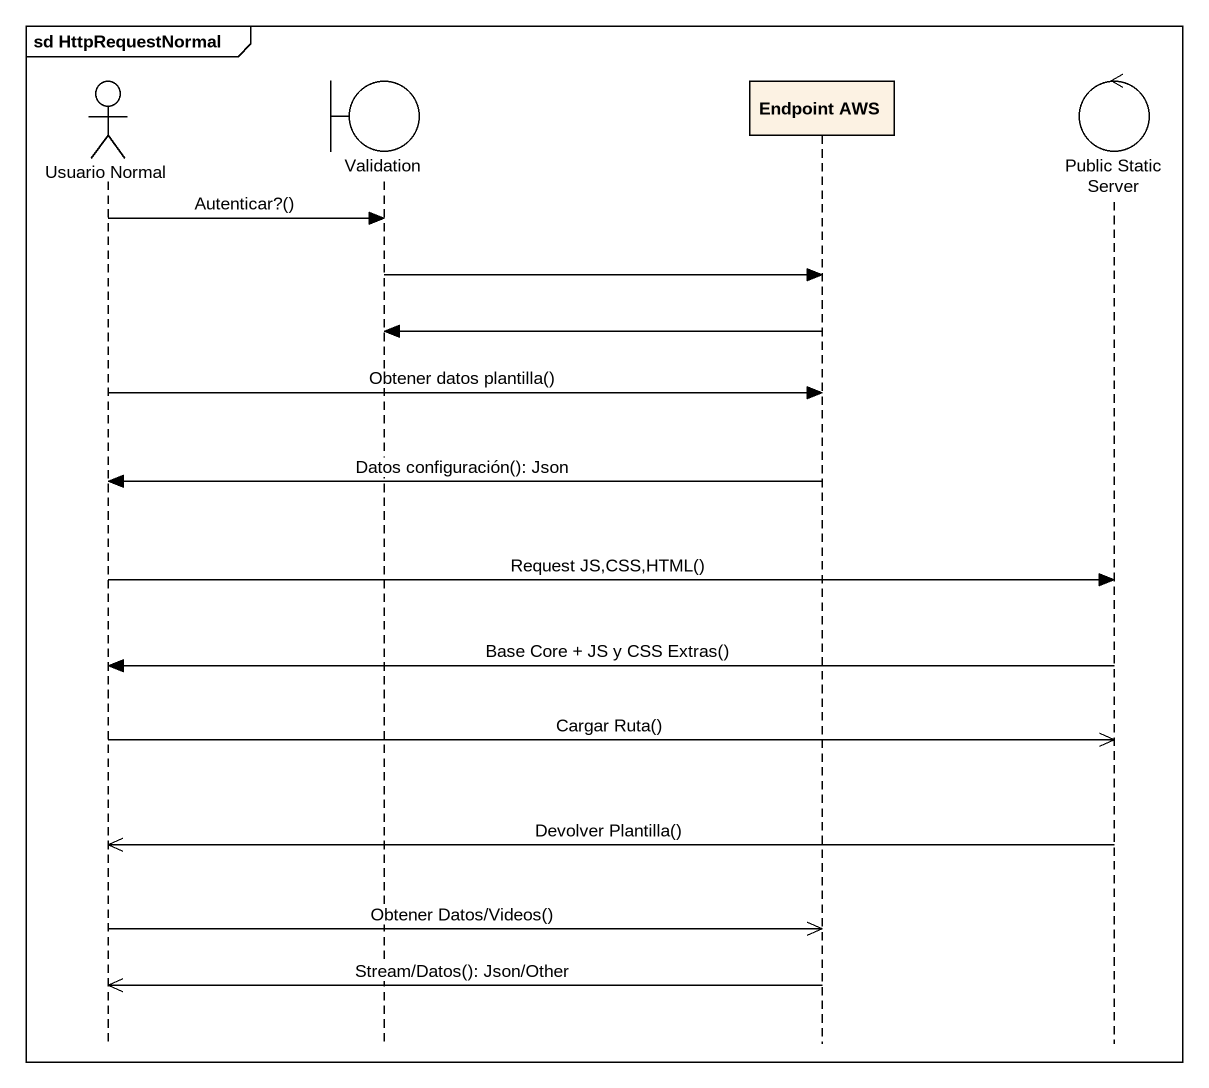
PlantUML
@startuml
mainframe sd HttpRequestNormal
hide footbox
actor "Usuario Normal" as Usuario_Normal
boundary Validation
participant "Endpoint AWS" as Endpoint_AWS
control "Public Static Server" as Public_Static_Server

Usuario_Normal -> Validation : Autenticar?()
Validation -> Endpoint_AWS
Endpoint_AWS -> Validation
Usuario_Normal -> Endpoint_AWS : Obtener datos plantilla()
Endpoint_AWS -> Usuario_Normal : Datos configuración(): Json
Usuario_Normal -> Public_Static_Server : Request JS,CSS,HTML()
Public_Static_Server -> Usuario_Normal : Base Core + JS y CSS Extras()
Usuario_Normal ->> Public_Static_Server : Cargar Ruta()
Public_Static_Server ->> Usuario_Normal : Devolver Plantilla()
Usuario_Normal ->> Endpoint_AWS : Obtener Datos/Videos()
Endpoint_AWS ->> Usuario_Normal : Stream/Datos(): Json/Other
@enduml
